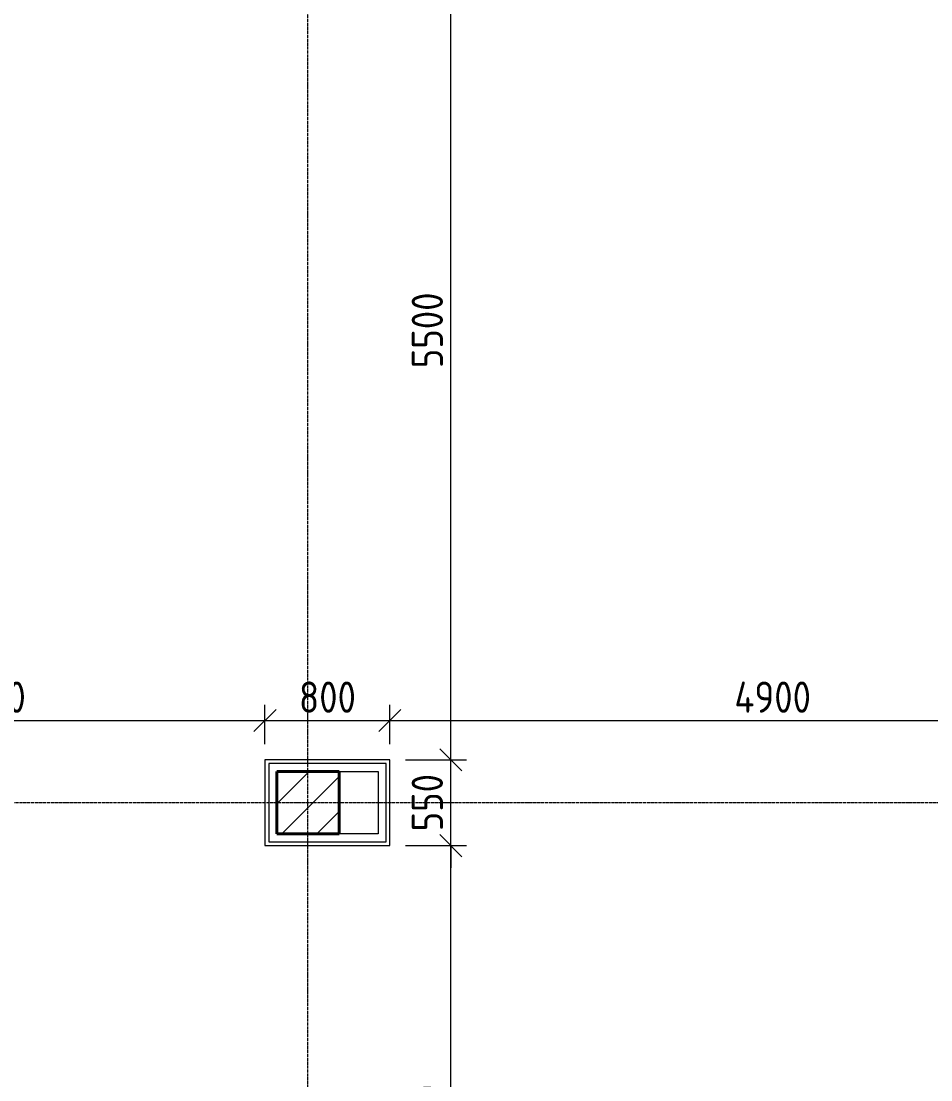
# Model space of a CAD drawing. Header units: millimetres. Extents: x -56773 to 221258, y -262288 to 26541.
# Drawn here: x -11026 to -5203, y -96319 to -89539 of the extents above; entities that cross this region are included whole.
import ezdxf

# ---------------------------------------------------------------- set-up
doc = ezdxf.new("R2010")
doc.units = ezdxf.units.MM
doc.linetypes.add('ADSK_Линия сетки', pattern=[25, 20, -2.5, 0, -2.5])
for name, color, linetype, lineweight in [('Несущие колонны', 7, 'Continuous', 18), ('Оси', 7, 'Continuous', 9), ('Размеры', 7, 'Continuous', 9), ('Стены внутренние', 7, 'Continuous', 18), ('Стены штриховка', 7, 'Continuous', 9)]:
    doc.layers.add(name, color=color, linetype=linetype, lineweight=lineweight)
doc.styles.add('GOST Common_3', font='', dxfattribs={"width": 0.9, "height": 200})
doc.styles.get('GOST Common_3').set_extended_font_data('GOST Common')
doc.dimstyles.new('ADSK_Основной_2_0_2', dxfattribs={"dimscale": 304.8, "dimtxt": 201.142999, "dimasz": 0.463911, "dimexe": 0.328084, "dimexo": 0.328084, "dimgap": 0.164042, "dimtad": 1, "dimdec": 3, "dimrnd": 0.001, "dimdsep": 46, "dimtxsty": 'GOST Common_3', "dimblk1": 'OBLIQUE', "dimblk2": 'OBLIQUE', "dimsah": 1, "dimcen": 0.09, "dimdle": 0.328084, "dimazin": 2, "dimtfac": 1, "dimtdec": 4, "dimtix": 1, "dimtmove": 0, "dimatfit": 3, "dimfxl": 1, "dimtvp": 1, "dimtolj": 1, "dimtzin": 0, "dimlwd": 20, "dimlwe": 20, "dimarcsym": 2})

# ---------------------------------------------------------------- blocks, each defined once
blk = doc.blocks.new('ADSK_КолоннаЖБ_Прямоугольная - 400x400 мм-1807142-Кладочный план 2-го этаж')
at = {"layer": 'Несущие колонны', "lineweight": 40}
for p, q in [((-200, 200), (200, 200)), ((-200, -200), (-200, 200)), ((200, 200), (200, -200)), ((200, -200), (-200, -200))]:
    blk.add_line(p, q, dxfattribs=at)
blk = doc.blocks.new('_Oblique')
at = {"color": 0, "linetype": 'ByBlock', "lineweight": -2}
blk.add_line((-0.5, -0.5), (0.5, 0.5), dxfattribs=at)
blk = doc.blocks.new('*D4702')
at = {"layer": 'Defpoints', "color": 0, "lineweight": 25, "transparency": 16777216}
for p in [(-9465.6, -94018.1), (-9465.6, -94269.1), (-13015.6, -94319.1)]:
    blk.add_point(p, dxfattribs=at)
at = {"layer": 'Размеры', "color": 0, "lineweight": 20, "transparency": 16777216}
for p, q in [((-13015.6, -94219.1), (-13015.6, -93918.1)), ((-9465.6, -94169.1), (-9465.6, -93918.1)), ((-13115.6, -94018.1), (-9365.6, -94018.1))]:
    blk.add_line(p, q, dxfattribs=at)
at = {"layer": 'Размеры', "color": 0, "lineweight": 20, "transparency": 16777216, "xscale": 141.4, "yscale": 141.4, "zscale": 141.4, "rotation": 180}
blk.add_blockref('_Oblique', (-13015.6, -94018.1), dxfattribs=at)
at = {"layer": 'Размеры', "color": 0, "lineweight": 20, "transparency": 16777216, "xscale": 141.4, "yscale": 141.4, "zscale": 141.4}
blk.add_blockref('_Oblique', (-9465.6, -94018.1), dxfattribs=at)
at = {"layer": 'Размеры', "color": 0, "lineweight": 9, "transparency": 16777216, "insert": (-11240.6, -93868.1), "char_height": 200, "width": 605.475, "attachment_point": 5, "style": 'GOST Common_3'}
blk.add_mtext('\\A1;3550', dxfattribs=at)
blk = doc.blocks.new('*D4703')
at = {"layer": 'Defpoints', "color": 0, "lineweight": 25, "transparency": 16777216}
for p in [(-8665.6, -94018.1), (-9465.6, -94269.1), (-8665.6, -94269.1)]:
    blk.add_point(p, dxfattribs=at)
at = {"layer": 'Размеры', "color": 0, "lineweight": 20, "transparency": 16777216}
for p, q in [((-9465.6, -94169.1), (-9465.6, -93918.1)), ((-8665.6, -94169.1), (-8665.6, -93918.1)), ((-9565.6, -94018.1), (-8565.6, -94018.1))]:
    blk.add_line(p, q, dxfattribs=at)
at = {"layer": 'Размеры', "color": 0, "lineweight": 20, "transparency": 16777216, "xscale": 141.4, "yscale": 141.4, "zscale": 141.4, "rotation": 180}
blk.add_blockref('_Oblique', (-9465.6, -94018.1), dxfattribs=at)
at = {"layer": 'Размеры', "color": 0, "lineweight": 20, "transparency": 16777216, "xscale": 141.4, "yscale": 141.4, "zscale": 141.4}
blk.add_blockref('_Oblique', (-8665.6, -94018.1), dxfattribs=at)
at = {"layer": 'Размеры', "color": 0, "lineweight": 9, "transparency": 16777216, "insert": (-9065.6, -93868.1), "char_height": 200, "width": 454.106, "attachment_point": 5, "style": 'GOST Common_3'}
blk.add_mtext('\\A1;800', dxfattribs=at)
blk = doc.blocks.new('*D4704')
at = {"layer": 'Defpoints', "color": 0, "lineweight": 25, "transparency": 16777216}
for p in [(-3765.6, -93918.1), (-3765.6, -94018.1), (-8665.6, -94269.1)]:
    blk.add_point(p, dxfattribs=at)
at = {"layer": 'Размеры', "color": 0, "lineweight": 20, "transparency": 16777216}
for p, q in [((-8665.6, -94169.1), (-8665.6, -93918.1)), ((-8765.6, -94018.1), (-3665.6, -94018.1)), ((-3765.6, -94018.1), (-3765.6, -94118.1))]:
    blk.add_line(p, q, dxfattribs=at)
at = {"layer": 'Размеры', "color": 0, "lineweight": 20, "transparency": 16777216, "xscale": 141.4, "yscale": 141.4, "zscale": 141.4, "rotation": 180}
blk.add_blockref('_Oblique', (-8665.6, -94018.1), dxfattribs=at)
at = {"layer": 'Размеры', "color": 0, "lineweight": 20, "transparency": 16777216, "xscale": 141.4, "yscale": 141.4, "zscale": 141.4}
blk.add_blockref('_Oblique', (-3765.6, -94018.1), dxfattribs=at)
at = {"layer": 'Размеры', "color": 0, "lineweight": 9, "transparency": 16777216, "insert": (-6215.6, -93868.1), "char_height": 200, "width": 625.93, "attachment_point": 5, "style": 'GOST Common_3'}
blk.add_mtext('\\A1;4900', dxfattribs=at)
blk = doc.blocks.new('*D4705')
at = {"layer": 'Defpoints', "color": 0, "lineweight": 25, "transparency": 16777216}
for p in [(-8665.6, -94819.1), (-8276.2, -94819.1), (-8376.2, -98369.1)]:
    blk.add_point(p, dxfattribs=at)
at = {"layer": 'Размеры', "color": 0, "lineweight": 20, "transparency": 16777216}
for p, q in [((-8276.2, -98469.1), (-8276.2, -94719.1)), ((-8565.6, -94819.1), (-8176.2, -94819.1)), ((-8276.2, -98369.1), (-8176.2, -98369.1))]:
    blk.add_line(p, q, dxfattribs=at)
at = {"layer": 'Размеры', "color": 0, "lineweight": 20, "transparency": 16777216, "xscale": 141.4, "yscale": 141.4, "zscale": 141.4}
for p, rotation in [((-8276.2, -94819.1), 90), ((-8276.2, -98369.1), 270)]:
    blk.add_blockref('_Oblique', p, dxfattribs=dict(at, rotation=rotation))
at = {"layer": 'Размеры', "color": 0, "lineweight": 9, "transparency": 16777216, "insert": (-8426.2, -96594.1), "char_height": 200, "width": 605.475, "attachment_point": 5, "rotation": 90, "style": 'GOST Common_3'}
blk.add_mtext('\\A1;3550', dxfattribs=at)
blk = doc.blocks.new('*D4706')
at = {"layer": 'Defpoints', "color": 0, "lineweight": 25, "transparency": 16777216}
for p in [(-8665.6, -94269.1), (-8276.2, -94269.1), (-8665.6, -94819.1)]:
    blk.add_point(p, dxfattribs=at)
at = {"layer": 'Размеры', "color": 0, "lineweight": 20, "transparency": 16777216}
for p, q in [((-8276.2, -94269.1), (-8276.2, -94127.7)), ((-8565.6, -94269.1), (-8176.2, -94269.1)), ((-8276.2, -94819.1), (-8276.2, -94269.1)), ((-8565.6, -94819.1), (-8176.2, -94819.1)), ((-8276.2, -94819.1), (-8276.2, -94960.5))]:
    blk.add_line(p, q, dxfattribs=at)
at = {"layer": 'Размеры', "color": 0, "lineweight": 20, "transparency": 16777216, "xscale": 141.4, "yscale": 141.4, "zscale": 141.4}
for p, rotation in [((-8276.2, -94269.1), 270), ((-8276.2, -94819.1), 90)]:
    blk.add_blockref('_Oblique', p, dxfattribs=dict(at, rotation=rotation))
at = {"layer": 'Размеры', "color": 0, "lineweight": 9, "transparency": 16777216, "insert": (-8426.2, -94544.1), "char_height": 200, "width": 454.106, "attachment_point": 5, "rotation": 90, "style": 'GOST Common_3'}
blk.add_mtext('\\A1;550', dxfattribs=at)
blk = doc.blocks.new('*D4707')
at = {"layer": 'Defpoints', "color": 0, "lineweight": 25, "transparency": 16777216}
for p in [(-8376.2, -88769.1), (-8276.2, -88769.1), (-8665.6, -94269.1)]:
    blk.add_point(p, dxfattribs=at)
at = {"layer": 'Размеры', "color": 0, "lineweight": 20, "transparency": 16777216}
for p, q in [((-8276.2, -94369.1), (-8276.2, -88669.1)), ((-8276.2, -88769.1), (-8176.2, -88769.1)), ((-8565.6, -94269.1), (-8176.2, -94269.1))]:
    blk.add_line(p, q, dxfattribs=at)
at = {"layer": 'Размеры', "color": 0, "lineweight": 20, "transparency": 16777216, "xscale": 141.4, "yscale": 141.4, "zscale": 141.4}
for p, rotation in [((-8276.2, -88769.1), 90), ((-8276.2, -94269.1), 270)]:
    blk.add_blockref('_Oblique', p, dxfattribs=dict(at, rotation=rotation))
at = {"layer": 'Размеры', "color": 0, "lineweight": 9, "transparency": 16777216, "insert": (-8426.2, -91519.1), "char_height": 200, "width": 605.475, "attachment_point": 5, "rotation": 90, "style": 'GOST Common_3'}
blk.add_mtext('\\A1;5500', dxfattribs=at)

msp = doc.modelspace()

# ---------------------------------------------------------------- hatches: boundary and pattern name
at = {"layer": 'Несущие колонны', "lineweight": 9}
h = msp.add_hatch(dxfattribs=at)
h.set_pattern_fill('FP_1', color=256, style=0, pattern_type=2)
h.set_pattern_definition([(45, (9.36, -97949.04), (-224.506, 224.506), []), (45, (233.87, -97949.04), (-224.506, 224.506), [396.875, -79.375, 3.353, -76.022])])
h.paths.add_polyline_path([(-9390.6385, -94744.0666), (-8990.6385, -94744.0666), (-8990.6385, -94344.0666), (-9390.6385, -94344.0666)])

# ---------------------------------------------------------------- linework, layer by layer
for p, q in [((-8990.6385, -94344.0666), (-9390.6385, -94344.0666)), ((-9390.6385, -94344.0666), (-9390.6385, -94744.0666)), ((-8990.6385, -94744.0666), (-8990.6385, -94344.0666)), ((-9390.6385, -94744.0666), (-8990.6385, -94744.0666))]:
    msp.add_line(p, q, dxfattribs=at)
at = {"layer": 'Оси', "linetype": 'ADSK_Линия сетки', "lineweight": 5}
for p, q in [((-9190.6385, -108922.9178), (-9190.6385, -73448.1214)), ((62525.08, -94544.0666), (-25230.7352, -94544.0666))]:
    msp.add_line(p, q, dxfattribs=at)
at = {"layer": 'Стены внутренние', "lineweight": 5}
for p, q in [((-8665.6385, -94269.0666), (-9465.6385, -94269.0666)), ((-9465.6385, -94269.0666), (-9465.6385, -94819.0666)), ((-8665.6385, -94819.0666), (-8665.6385, -94269.0666)), ((-9390.6385, -94344.0666), (-8740.6385, -94344.0666)), ((-9390.6385, -94744.0666), (-9390.6385, -94344.0666)), ((-8740.6385, -94344.0666), (-8740.6385, -94744.0666)), ((-8740.6385, -94744.0666), (-9390.6385, -94744.0666)), ((-9465.6385, -94819.0666), (-8665.6385, -94819.0666))]:
    msp.add_line(p, q, dxfattribs=at)
at = {"layer": 'Стены штриховка', "lineweight": 9}
for p, q in [((-8690.6385, -94294.0666), (-9440.6385, -94294.0666)), ((-9440.6385, -94294.0666), (-9440.6385, -94794.0666)), ((-8690.6385, -94794.0666), (-8690.6385, -94294.0666)), ((-9440.6385, -94794.0666), (-8690.6385, -94794.0666))]:
    msp.add_line(p, q, dxfattribs=at)

# ---------------------------------------------------------------- block references
at = {"layer": 'Несущие колонны', "lineweight": 40, "rotation": 89.9999999999999}
msp.add_blockref('ADSK_КолоннаЖБ_Прямоугольная - 400x400 мм-1807142-Кладочный план 2-го этаж', (-9190.6385, -94544.0666), dxfattribs=at)

# ---------------------------------------------------------------- dimensions: what is measured, and where the dimension line sits
at = {"layer": 'Размеры', "lineweight": 9}
for base, p1, p2, override, picture, middle in [((-8276.2386, -88769.0666), (-8665.6385, -94269.0666), (-8376.2235, -88769.0666), {"dimpost": '<>', "dimfxl": 5507.609377}, '*D4707', (-8426.2386, -91519.0666)), ((-8276.2386, -94269.0666), (-8665.6385, -94819.0666), (-8665.6385, -94269.0666), {"dimpost": '<>', "dimfxl": 550}, '*D4706', (-8426.2386, -94544.0666)), ((-8276.2386, -94819.0666), (-8376.2235, -98369.0666), (-8665.6385, -94819.0666), {"dimpost": '<>', "dimfxl": 3561.777793}, '*D4705', (-8426.2386, -96594.0666))]:
    dim = msp.add_linear_dim(base=base, p1=p1, p2=p2, angle=90, dimstyle='ADSK_Основной_2_0_2', override=override, dxfattribs=at)
    dim.commit()
    dim.dimension.update_dxf_attribs({"geometry": picture, "text_midpoint": middle})
for base, p1, p2, override, picture, middle in [((-9465.6385, -94018.0641), (-13015.6385, -94319.0666), (-9465.6385, -94269.0666), {"dimpost": '<>', "dimfxl": 3550.352095}, '*D4702', (-11240.6385, -93868.0641)), ((-8665.6385, -94018.0641), (-9465.6385, -94269.0666), (-8665.6385, -94269.0666), {"dimpost": '<>', "dimfxl": 800}, '*D4703', (-9065.6385, -93868.0641)), ((-3765.6385, -94018.0641), (-8665.6385, -94269.0666), (-3765.6385, -93918.0792), {"dimpost": '<>', "dimfxl": 4912.554545}, '*D4704', (-6215.6385, -93868.0641))]:
    dim = msp.add_linear_dim(base=base, p1=p1, p2=p2, dimstyle='ADSK_Основной_2_0_2', override=override, dxfattribs=at)
    dim.commit()
    dim.dimension.update_dxf_attribs({"geometry": picture, "text_midpoint": middle})

doc.saveas('drawing.dxf')
